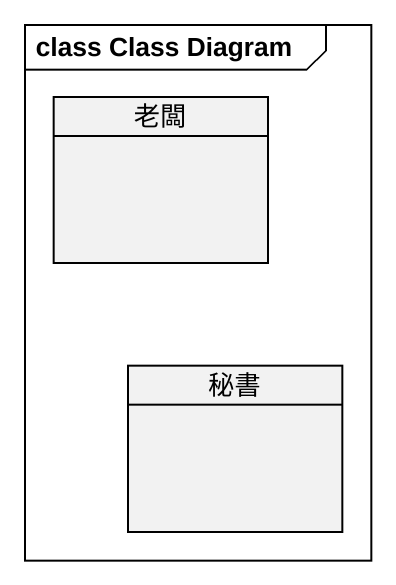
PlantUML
@startuml
mainframe class Class Diagram
hide circle
hide empty members
class 老闆
class 秘書
@enduml
